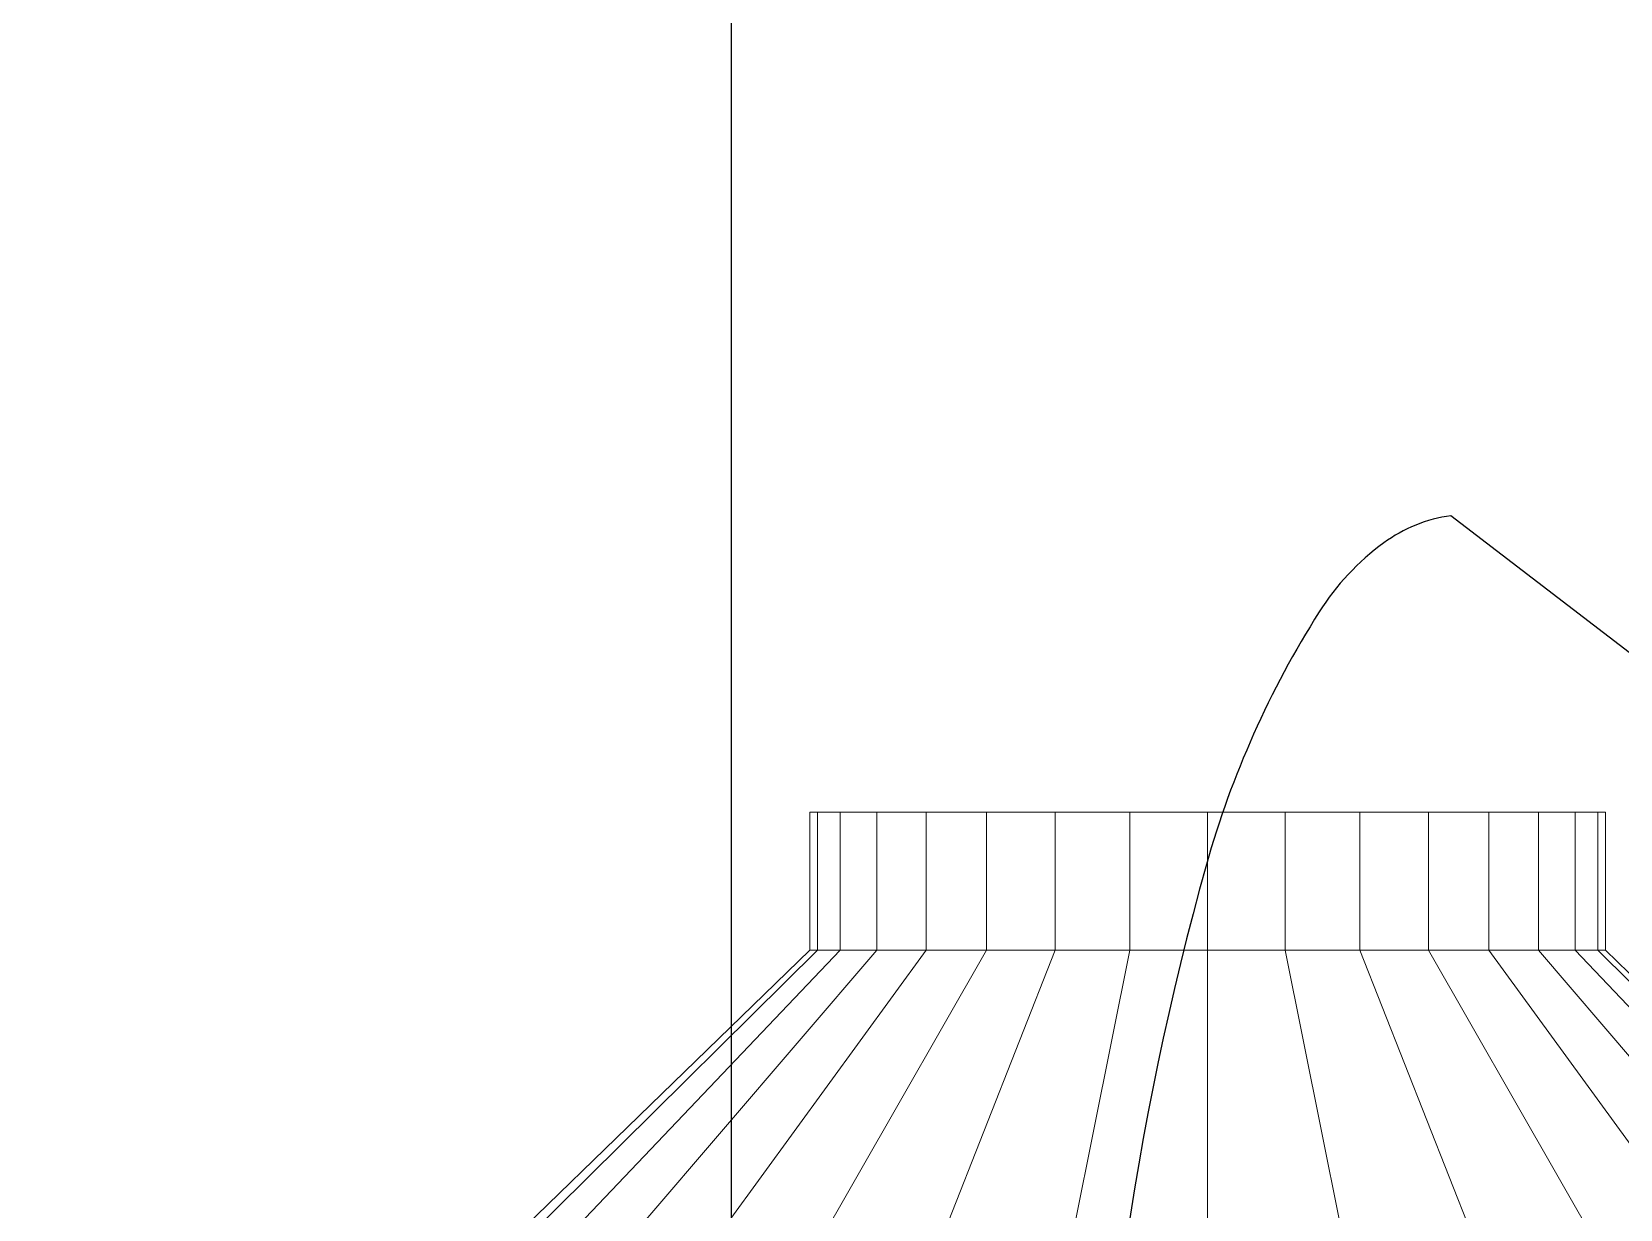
# Model space of a CAD drawing. Header units: millimetres. Extents: x -92759 to 184353, y -15225 to 86714.
# Drawn here: x 56004.7 to 56304.1, y 63671.9 to 63894 of the extents above; entities that cross this region are included whole.
import ezdxf

# ---------------------------------------------------------------- set-up
doc = ezdxf.new("R2010")
doc.units = ezdxf.units.MM
for name, color, linetype in [('0-1', 9, 'Continuous'), ('A-_FURT----_E', 9, 'Continuous'), ('A-PATT-CONC', 8, 'Continuous'), ('M-_SANIFIXR_E', 9, 'Continuous')]:
    doc.layers.add(name, color=color, linetype=linetype)
for name, color, linetype, lineweight in [('HFI 9MM FPB', 94, 'Continuous', 5), ('M-ACMV_FAF', 86, 'Continuous', 9), ('M-ACMV_FCU-1', 86, 'Continuous', 9)]:
    doc.layers.add(name, color=color, linetype=linetype, lineweight=lineweight)

# ---------------------------------------------------------------- blocks, each defined once
blk = doc.blocks.new('HermanMiller_Seating_NewAeronWorkChairASize - A Size Low-Hgt Range Adj Std Tlt Hgt Adj Plus Pivot Arms Leather Armpads Basic Back Sup-8509503-2ND STOREY Copy 1')
at = {"layer": 'A-_FURT----_E'}
blk.add_line((-120.95, 182.08), (-191.81, 236.5), dxfattribs=at)
for centre, radius, start, end in [((-187.96, 208.8), 27.97, 97.9129, 126.1981), ((-176.15, 192.66), 47.97, 126.1981, 147.6103), ((-65.02, 122.16), 179.57, 147.6103, 164.3146), ((304.81, 18.31), 563.71, 164.3146, 180)]:
    blk.add_arc(centre, radius, start, end, dxfattribs=at)
blk = doc.blocks.new('1599_FURN_RHH_BLK8 _NEW__2ND STY_dwg-10261561-BLK8_RHH_2ND STOREY PLAN')
at = {"layer": 'A-_FURT----_E', "color": 8}
blk.add_blockref('HermanMiller_Seating_NewAeronWorkChairASize - A Size Low-Hgt Range Adj Std Tlt Hgt Adj Plus Pivot Arms Leather Armpads Basic Back Sup-8509503-2ND STOREY Copy 1', (-33836.8, -15775.1), dxfattribs=at)
blk = doc.blocks.new('A$C3019c3af')
at = {"layer": 'M-_SANIFIXR_E'}
blk.add_blockref('1599_FURN_RHH_BLK8 _NEW__2ND STY_dwg-10261561-BLK8_RHH_2ND STOREY PLAN', (7599.78, 46600.1), dxfattribs=at)
blk = doc.blocks.new('RCP_B8L2')
at = {"layer": 'A-PATT-CONC'}
h = blk.add_hatch(dxfattribs=at)
h.set_pattern_fill('ANSI37', color=256, scale=189, angle=45)
h.set_pattern_definition([(90, (-390319.6, -153298.3), (-600.075, 0), []), (180, (-390319.6, -153298.3), (-6e-14, -600.075), [])])
h.paths.add_polyline_path([(-396817.06, -153302.3), (-390419.07, -153302.3), (-390419.07, -158102.3), (-396817.06, -158102.3)])
at = {"layer": 'HFI 9MM FPB'}
h = blk.add_hatch(dxfattribs=at)
h.set_pattern_fill('ANSI33', color=256, scale=50)
h.set_pattern_definition([(45, (-381589.02, -647239), (-224.5064, 224.5064), []), (45, (-381364.5, -647239), (-224.5064, 224.5064), [158.75, -79.375])])
h.paths.add_polyline_path([(-396916.56, -153298.3), (-390319.57, -153298.3), (-390319.57, -158098.3), (-396916.56, -158098.3)], flags=16)
edge = h.paths.add_edge_path()
edge.add_line((-397702.07, -152277.3), (-389568.07, -152277.3))
edge.add_line((-389568.07, -152277.3), (-389568.07, -159127.3))
edge.add_line((-389568.07, -159127.3), (-397218.07, -159127.3))
edge.add_line((-397218.07, -159127.3), (-397218.07, -158677.3))
edge.add_line((-397218.07, -158677.3), (-397668.07, -158677.3))
edge.add_line((-397668.07, -158677.3), (-397668.07, -152277.3))
blk = doc.blocks.new('A$C7ee587d2')
at = {"layer": 'M-ACMV_FAF', "lineweight": 5, "invisible_edges": 14}
for points in [[(-254.251043, 104, 31.319129), (-255.5, 104, 44), (-265.5, 104, 44), (-264.058896, 104, 29.368226)], [(-255.5, 104, 44), (-254.251043, 104, 56.680871), (-264.058896, 104, 58.631774), (-265.5, 104, 44)], [(-250.55217, 104, 19.125577), (-254.251043, 104, 31.319129), (-264.058896, 104, 29.368226), (-259.790965, 104, 15.298743)], [(-254.251043, 104, 56.680871), (-250.55217, 104, 68.874423), (-259.790965, 104, 72.701257), (-264.058896, 104, 58.631774)], [(-244.545525, 104, 7.887935), (-250.55217, 104, 19.125577), (-259.790965, 104, 15.298743), (-252.860221, 104, 2.332233)], [(-250.55217, 104, 68.874423), (-244.545525, 104, 80.112065), (-252.860221, 104, 85.667767), (-259.790965, 104, 72.701257)], [(-236.461941, 104, -1.961941), (-244.545525, 104, 7.887935), (-252.860221, 104, 2.332233), (-243.533009, 104, -9.033009)], [(-244.545525, 104, 80.112065), (-236.461941, 104, 89.961941), (-243.533009, 104, 97.033009), (-252.860221, 104, 85.667767)], [(-226.612065, 104, -10.045525), (-236.461941, 104, -1.961941), (-243.533009, 104, -9.033009), (-232.167767, 104, -18.360221)], [(-236.461941, 104, 89.961941), (-226.612065, 104, 98.045525), (-232.167767, 104, 106.360221), (-243.533009, 104, 97.033009)], [(-215.374423, 104, -16.05217), (-226.612065, 104, -10.045525), (-232.167767, 104, -18.360221), (-219.201257, 104, -25.290965)], [(-226.612065, 104, 98.045525), (-215.374423, 104, 104.05217), (-219.201257, 104, 113.290965), (-232.167767, 104, 106.360221)], [(-203.180871, 104, -19.751043), (-215.374423, 104, -16.05217), (-219.201257, 104, -25.290965), (-205.131774, 104, -29.558896)], [(-215.374423, 104, 104.05217), (-203.180871, 104, 107.751043), (-205.131774, 104, 117.558896), (-219.201257, 104, 113.290965)], [(-190.5, 104, -21), (-203.180871, 104, -19.751043), (-205.131774, 104, -29.558896), (-190.5, 104, -31)], [(-203.180871, 104, 107.751043), (-190.5, 104, 109), (-190.5, 104, 119), (-205.131774, 104, 117.558896)], [(-190.5, 104, 109), (-177.819129, 104, 107.751043), (-175.868226, 104, 117.558896), (-190.5, 104, 119)], [(-177.819129, 104, -19.751043), (-190.5, 104, -21), (-190.5, 104, -31), (-175.868226, 104, -29.558896)], [(-177.819129, 104, 107.751043), (-165.625577, 104, 104.05217), (-161.798743, 104, 113.290965), (-175.868226, 104, 117.558896)], [(-165.625577, 104, -16.05217), (-177.819129, 104, -19.751043), (-175.868226, 104, -29.558896), (-161.798743, 104, -25.290965)], [(-165.625577, 104, 104.05217), (-154.387935, 104, 98.045525), (-148.832233, 104, 106.360221), (-161.798743, 104, 113.290965)], [(-154.387935, 104, -10.045525), (-165.625577, 104, -16.05217), (-161.798743, 104, -25.290965), (-148.832233, 104, -18.360221)], [(-154.387935, 104, 98.045525), (-144.538059, 104, 89.961941), (-137.466991, 104, 97.033009), (-148.832233, 104, 106.360221)], [(-144.538059, 104, -1.961941), (-154.387935, 104, -10.045525), (-148.832233, 104, -18.360221), (-137.466991, 104, -9.033009)], [(-144.538059, 104, 89.961941), (-136.454475, 104, 80.112065), (-128.139779, 104, 85.667767), (-137.466991, 104, 97.033009)], [(-136.454475, 104, 7.887935), (-144.538059, 104, -1.961941), (-137.466991, 104, -9.033009), (-128.139779, 104, 2.332233)], [(-136.454475, 104, 80.112065), (-130.44783, 104, 68.874423), (-121.209035, 104, 72.701257), (-128.139779, 104, 85.667767)], [(-130.44783, 104, 19.125577), (-136.454475, 104, 7.887935), (-128.139779, 104, 2.332233), (-121.209035, 104, 15.298743)], [(-130.44783, 104, 68.874423), (-126.748957, 104, 56.680871), (-116.941104, 104, 58.631774), (-121.209035, 104, 72.701257)], [(-126.748957, 104, 31.319129), (-130.44783, 104, 19.125577), (-121.209035, 104, 15.298743), (-116.941104, 104, 29.368226)], [(-126.748957, 104, 56.680871), (-125.5, 104, 44), (-115.5, 104, 44), (-116.941104, 104, 58.631774)], [(-125.5, 104, 44), (-126.748957, 104, 31.319129), (-116.941104, 104, 29.368226), (-115.5, 104, 44)]]:
    blk.add_3dface(points, dxfattribs=at)
at = {"layer": 'M-ACMV_FAF', "lineweight": 5}
mesh = blk.add_polymesh((2, 32), dxfattribs=dict(at, n_close=True))
for k, corner in enumerate([(-190.5, 78, 119), (-175.868226, 78, 117.558896), (-161.798743, 78, 113.290965), (-148.832233, 78, 106.360221), (-137.466991, 78, 97.033009), (-128.139779, 78, 85.667767), (-121.209035, 78, 72.701257), (-116.941104, 78, 58.631774), (-115.5, 78, 44), (-116.941104, 78, 29.368226), (-121.209035, 78, 15.298743), (-128.139779, 78, 2.332233), (-137.466991, 78, -9.033009), (-148.832233, 78, -18.360221), (-161.798743, 78, -25.290965), (-175.868226, 78, -29.558896), (-190.5, 78, -31), (-205.131774, 78, -29.558896), (-219.201257, 78, -25.290965), (-232.167767, 78, -18.360221), (-243.533009, 78, -9.033009), (-252.860221, 78, 2.332233), (-259.790965, 78, 15.298743), (-264.058896, 78, 29.368226), (-265.5, 78, 44), (-264.058896, 78, 58.631774), (-259.790965, 78, 72.701257), (-252.860221, 78, 85.667767), (-243.533009, 78, 97.033009), (-232.167767, 78, 106.360221), (-219.201257, 78, 113.290965), (-205.131774, 78, 117.558896), (-190.5, 104, 119), (-175.868226, 104, 117.558896), (-161.798743, 104, 113.290965), (-148.832233, 104, 106.360221), (-137.466991, 104, 97.033009), (-128.139779, 104, 85.667767), (-121.209035, 104, 72.701257), (-116.941104, 104, 58.631774), (-115.5, 104, 44), (-116.941104, 104, 29.368226), (-121.209035, 104, 15.298743), (-128.139779, 104, 2.332233), (-137.466991, 104, -9.033009), (-148.832233, 104, -18.360221), (-161.798743, 104, -25.290965), (-175.868226, 104, -29.558896), (-190.5, 104, -31), (-205.131774, 104, -29.558896), (-219.201257, 104, -25.290965), (-232.167767, 104, -18.360221), (-243.533009, 104, -9.033009), (-252.860221, 104, 2.332233), (-259.790965, 104, 15.298743), (-264.058896, 104, 29.368226), (-265.5, 104, 44), (-264.058896, 104, 58.631774), (-259.790965, 104, 72.701257), (-252.860221, 104, 85.667767), (-243.533009, 104, 97.033009), (-232.167767, 104, 106.360221), (-219.201257, 104, 113.290965), (-205.131774, 104, 117.558896)]):
    mesh.set_mesh_vertex(divmod(k, 32), corner)
mesh = blk.add_polymesh((2, 32), dxfattribs=dict(at, n_close=True))
for k, corner in enumerate([(-190.5, -7.5, 207), (-158.700278, -7.5, 203.868001), (-128.122601, -7.5, 194.592364), (-99.942052, -7.5, 179.529547), (-75.241595, -7.5, 159.258405), (-54.970453, -7.5, 134.557948), (-39.907636, -7.5, 106.377399), (-30.631999, -7.5, 75.799722), (-27.5, -7.5, 44), (-30.631999, -7.5, 12.200278), (-39.907636, -7.5, -18.377399), (-54.970453, -7.5, -46.557948), (-75.241595, -7.5, -71.258405), (-99.942052, -7.5, -91.529547), (-128.122601, -7.5, -106.592364), (-158.700278, -7.5, -115.868001), (-190.5, -7.5, -119), (-222.299722, -7.5, -115.868001), (-252.877399, -7.5, -106.592364), (-281.057948, -7.5, -91.529547), (-305.758405, -7.5, -71.258405), (-326.029547, -7.5, -46.557948), (-341.092364, -7.5, -18.377399), (-350.368001, -7.5, 12.200278), (-353.5, -7.5, 44), (-350.368001, -7.5, 75.799722), (-341.092364, -7.5, 106.377399), (-326.029547, -7.5, 134.557948), (-305.758405, -7.5, 159.258405), (-281.057948, -7.5, 179.529547), (-252.877399, -7.5, 194.592364), (-222.299722, -7.5, 203.868001), (-190.5, 78, 119), (-175.868226, 78, 117.558896), (-161.798743, 78, 113.290965), (-148.832233, 78, 106.360221), (-137.466991, 78, 97.033009), (-128.139779, 78, 85.667767), (-121.209035, 78, 72.701257), (-116.941104, 78, 58.631774), (-115.5, 78, 44), (-116.941104, 78, 29.368226), (-121.209035, 78, 15.298743), (-128.139779, 78, 2.332233), (-137.466991, 78, -9.033009), (-148.832233, 78, -18.360221), (-161.798743, 78, -25.290965), (-175.868226, 78, -29.558896), (-190.5, 78, -31), (-205.131774, 78, -29.558896), (-219.201257, 78, -25.290965), (-232.167767, 78, -18.360221), (-243.533009, 78, -9.033009), (-252.860221, 78, 2.332233), (-259.790965, 78, 15.298743), (-264.058896, 78, 29.368226), (-265.5, 78, 44), (-264.058896, 78, 58.631774), (-259.790965, 78, 72.701257), (-252.860221, 78, 85.667767), (-243.533009, 78, 97.033009), (-232.167767, 78, 106.360221), (-219.201257, 78, 113.290965), (-205.131774, 78, 117.558896)]):
    mesh.set_mesh_vertex(divmod(k, 32), corner)
blk = doc.blocks.new('ACMV_B8_L2')
at = {"layer": 'M-ACMV_FAF', "lineweight": 5}
blk.add_blockref('A$C7ee587d2', (117080.41, -42073.08, 20.38), dxfattribs=at)

msp = doc.modelspace()

# ---------------------------------------------------------------- block references
at = {"layer": '0-1'}
msp.add_blockref('A$C3019c3af', (82701.06, 32741.24), dxfattribs=at)
at = {"layer": 'A-PATT-CONC'}
msp.add_blockref('RCP_B8L2', (452619.12, 220318.54), dxfattribs=at)
at = {"layer": 'M-ACMV_FCU-1'}
msp.add_blockref('ACMV_B8_L2', (-60663.56, 105715.91), dxfattribs=at)

doc.saveas('drawing.dxf')
